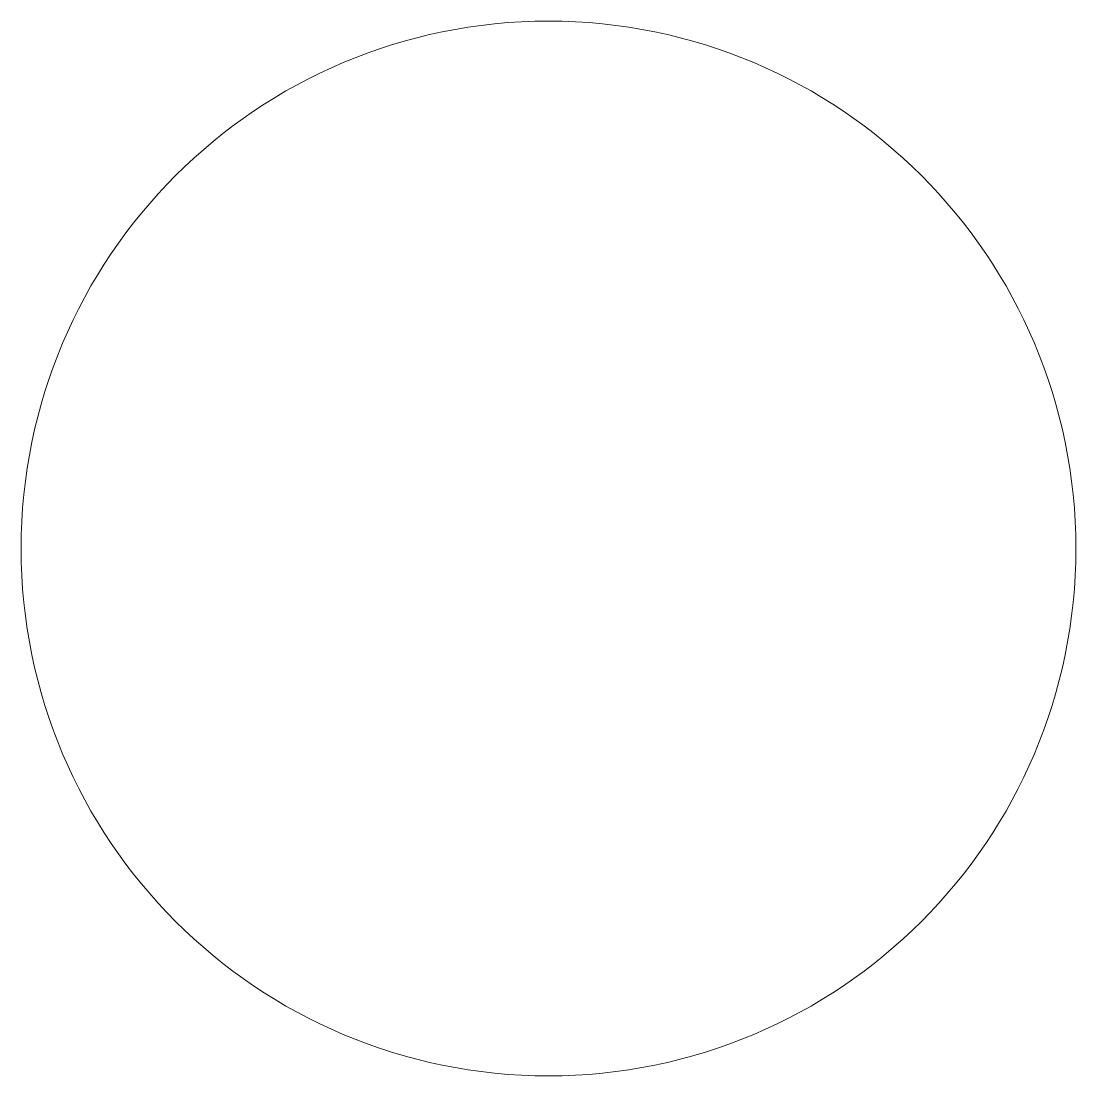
# Model space of a CAD drawing. Header units: metres. Extents: x -58 to 58, y -58 to 58.
import ezdxf

# ---------------------------------------------------------------- set-up
doc = ezdxf.new("R2010")
doc.units = ezdxf.units.M
doc.layers.add('TOP', color=1, linetype='Continuous', lineweight=0)

msp = doc.modelspace()

# ---------------------------------------------------------------- linework, layer by layer
at = {"layer": 'TOP'}
msp.add_circle((0, 0), 58.5, dxfattribs=at)

doc.saveas('drawing.dxf')
